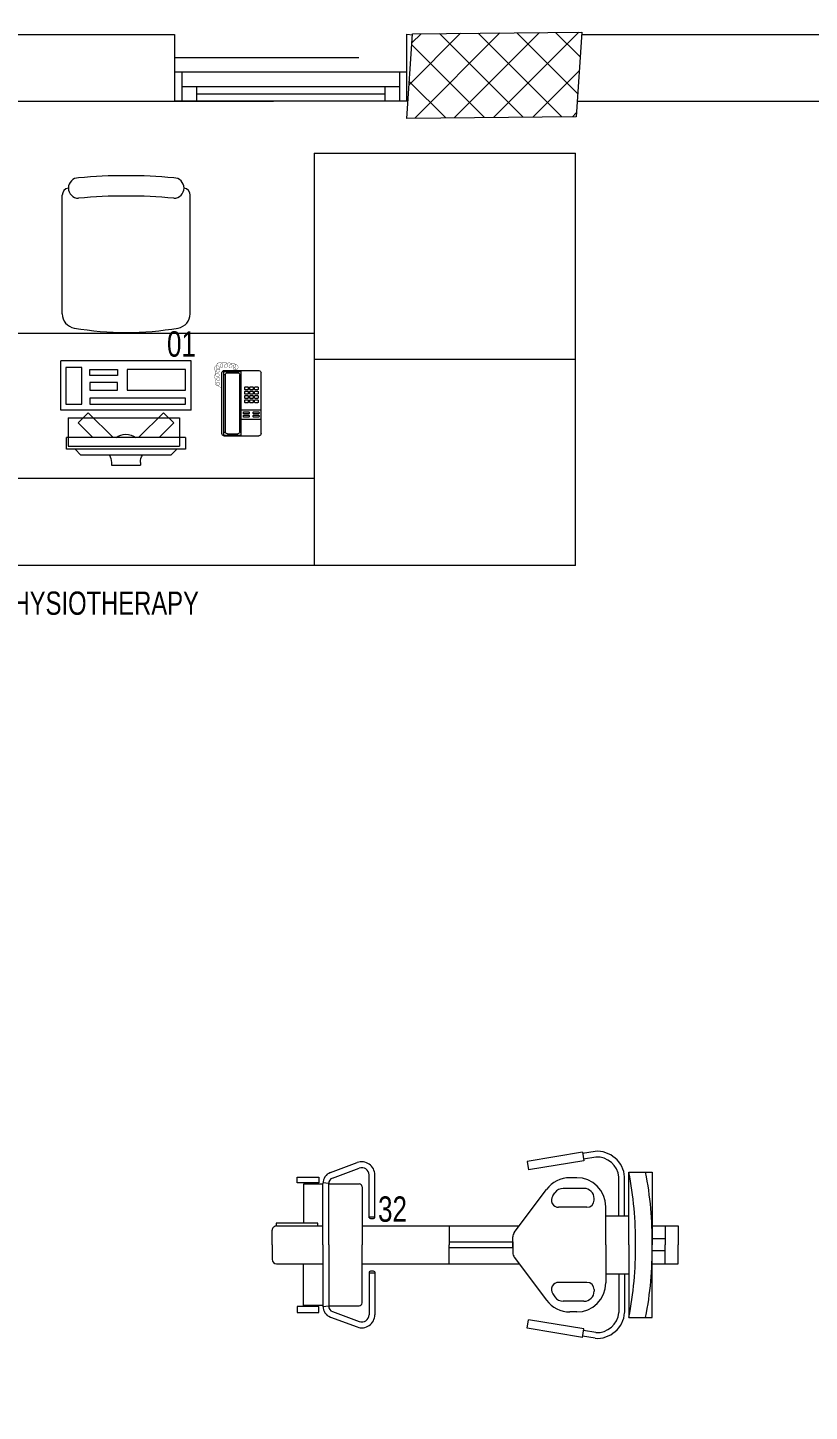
# Model space of a CAD drawing. Extents: x -234346 to 58427, y -132654 to -82394.
# Drawn here: x -106457 to -103762, y -98936 to -94169 of the extents above; entities that cross this region are included whole.
import ezdxf

# ---------------------------------------------------------------- set-up
doc = ezdxf.new("R2010")
doc.units = 0
doc.header["$LTSCALE"] = 8
doc.linetypes.add('HIDDEN2', pattern=[4.7625, 3.175, -1.5875])
doc.layers.get('0').update_dxf_attribs({"color": 9, "lineweight": 5})
for name, color, linetype, lineweight in [('72_EGR_BASE_TEXT', 9, 'Continuous', 5), ('72_EGR_EQP_TAG', 9, 'Continuous', 5), ('Aluminum', 9, 'Continuous', 5), ('C-HYDR-CTCH', 9, 'Continuous', 5), ('Hatch', 9, 'Continuous', 5), ('LOADING', 9, 'Continuous', 5), ('Proj', 9, 'Continuous', 5), ('Structure', 9, 'Continuous', 5), ('Walls', 9, 'Continuous', 5)]:
    doc.layers.add(name, color=color, linetype=linetype, lineweight=lineweight)
doc.styles.add('X3G_ENTITY_257CFD', font='swisscl.ttf', dxfattribs={"height": 200})
doc.styles.add('X3G_ENTITY_258862', font='swisscl.ttf', dxfattribs={"height": 200})

# ---------------------------------------------------------------- blocks, each defined once
blk = doc.blocks.new('A$C47696aed')
at = {"layer": 'Hatch'}
h = blk.add_hatch(dxfattribs=at)
h.set_pattern_fill('ANSI37', color=256, scale=30)
h.paths.add_polyline_path([(50952.7, 21917.9), (50348.7, 21909.7), (50352.6, 21621.3), (50956.6, 21629.5)])
h.paths.add_polyline_path([(43791.9, 21910.1), (43208.4, 21904.7), (43188.5, 21613.3), (43772, 21618.7)])
h.paths.add_polyline_path([(29414.9, 21902.8), (28815.8, 21898.7), (28810.1, 21605.6), (29409.2, 21609.7)])
h.paths.add_polyline_path([(36600.2, 21904.9), (35999, 21897.4), (35990.7, 21611.8), (36591.9, 21619.3)])
h.paths.add_polyline_path([(22195.7, 21912), (21589.3, 21890.2), (21603.8, 21597.6), (22210.2, 21619.5)])
h.paths.add_polyline_path([(15459.1, 21901.7), (14237.2, 21925.6), (14230.7, 21629.5), (15452.7, 21605.5)])
h.paths.add_polyline_path([(15473.2, 14701.6), (14258.2, 14685.8), (14244.7, 14393.4), (15459.7, 14409.1)])
h.paths.add_polyline_path([(15447.1, 7508.4), (14244, 7492.4), (14238.3, 7199.4), (15441.4, 7215.3)])
h.paths.add_polyline_path([(15465.6, 309.7), (14269, 298.3), (14271.8, 3.8), (15468.5, 15.2)])
h.paths.add_polyline_path([(7830.6, 311.8), (7227.1, 308.1), (7237.7, 22.6), (7841.3, 26.3)])
h.paths.add_polyline_path([(7815.2, 7509.8), (7218.4, 7511.4), (7218.2, 7210.2), (7815.1, 7208.6)])
h.paths.add_polyline_path([(7825.1, 14699.4), (7205.8, 14700.6), (7195.2, 14397.6), (7814.5, 14396.4)])
h.paths.add_polyline_path([(7801.7, 21878.7), (7201.1, 21893.2), (7197.5, 21603.6), (7798.1, 21589.1)])
h.paths.add_polyline_path([(602.6, 21876.9), (0, 21899.6), (1.9, 21611.2), (604.5, 21588.5)])
h.paths.add_polyline_path([(610.4, 7498.6), (8.3, 7491.6), (11.7, 7200), (613.7, 7206.9)])
h.paths.add_polyline_path([(627.9, 303.9), (29.5, 302.9), (34.3, 2.3), (632.7, 3.3)])
h.paths.add_polyline_path([(22214.6, 317.2), (21608.9, 304.3), (21614.6, 3.1), (22220.3, 16)])
h.paths.add_polyline_path([(22208.1, 7509.7), (21613.7, 7492.1), (21615.8, 7195.5), (22210.2, 7213.1)])
h.paths.add_polyline_path([(22199.3, 14717.7), (21600.4, 14710), (21604.4, 14409.9), (22203.4, 14417.6)])
h.paths.add_polyline_path([(29399.7, 14702.4), (28797.7, 14707.1), (28802, 14415), (29403.9, 14410.3)])
h.paths.add_polyline_path([(29403.4, 7519.8), (28799.6, 7502.2), (28813, 7202.1), (29413.1, 7223.2)])
h.paths.add_polyline_path([(29419.5, 303.8), (28815.7, 310.4), (28813.3, 24.7), (29417.2, 18.1)])
h.paths.add_polyline_path([(36618, 314.2), (36020.7, 299.7), (36029.7, 0), (36627, 14.6)])
h.paths.add_polyline_path([(36610.7, 7502.6), (36009.5, 7504.5), (36010.6, 7207.3), (36611.9, 7205.4)])
h.paths.add_polyline_path([(36574.3, 14706.4), (35993.4, 14711.1), (36013.1, 14421.3), (36594, 14416.6)])
h.paths.add_polyline_path([(43777.6, 14705.7), (43180, 14719.4), (43182, 14427.5), (43779.6, 14413.8)])
h.paths.add_polyline_path([(43778.6, 7507.1), (43210.2, 7499.5), (43212, 7205.4), (43780.5, 7213)])
h.paths.add_polyline_path([(43815.7, 310), (43210.4, 307.3), (43211.8, 2.8), (43817, 5.4)])
h.paths.add_polyline_path([(50989.9, 309.5), (50401.9, 325.5), (50388.7, 18.3), (50976.7, 2.3)])
h.paths.add_polyline_path([(50974.1, 7508.9), (50370.9, 7510), (50368.9, 7213.4), (50972.2, 7212.3)])
at = {"layer": 'C-HYDR-CTCH', "color": 4, "flags": 128}
blk.add_lwpolyline([(43772, 21618.7), (43188.5, 21613.3), (43208.4, 21904.7), (43791.9, 21910.1), (43772, 21618.7)], dxfattribs=at)
blk = doc.blocks.new('exercicebike')
at = {"linetype": 'Continuous', "lineweight": 5}
for p, q in [((-13.7, 1399.9), (51.3, 1399.9)), ((-13.7, 1309.2), (-13.7, 1399.9)), ((116.3, 1399.9), (51.3, 1399.9)), ((116.3, 1309.2), (116.3, 1399.9)), ((-13.7, 1354.9), (51.3, 1354.9)), ((31, 1354.9), (31, 1309.9)), ((116.3, 1354.9), (51.3, 1354.9)), ((71.7, 1354.9), (71.7, 1309.9)), ((-198.7, 1229.9), (-198.7, 1309.9)), ((-198.7, 1309.9), (51.3, 1309.9)), ((301.3, 1309.9), (51.3, 1309.9)), ((301.3, 1229.9), (301.3, 1309.9)), ((51.3, 1229.9), (-198.7, 1229.9)), ((-48.7, 1214.9), (-182.3, 1214.9)), ((-48.7, 1194.9), (-181.6, 1194.9)), ((-48.7, 1149.9), (-48.7, 1229.9)), ((51.3, 1229.9), (301.3, 1229.9)), ((151.3, 1149.9), (151.3, 1229.9)), ((151.3, 1214.9), (285, 1214.9)), ((151.3, 1194.9), (284.3, 1194.9)), ((-48.7, 1149.9), (-80, 1149.9)), ((51.3, 1149.9), (-48.7, 1149.9)), ((51.3, 1149.9), (151.3, 1149.9)), ((151.3, 1149.9), (182.6, 1149.9)), ((-270.5, 1113), (-263.4, 1070.3)), ((-250.6, 1115.3), (-243.7, 1073.6)), ((-103, 1110), (-108.1, 1110)), ((205.7, 1110), (210.8, 1110)), ((353.3, 1115.3), (346.3, 1073.6)), ((373.2, 1113), (366.1, 1070.3)), ((-267.7, 1069.6), (-238.1, 1074.5)), ((-267.7, 1069.6), (-236.1, 878.7)), ((-238.1, 1074.5), (-206.5, 883.6)), ((-180, 1049.9), (-180, 1026.2)), ((-143.1, 1075), (-143.1, 1003.3)), ((-78, 1085), (-78, 987.7)), ((180.7, 1085), (180.7, 987.7)), ((245.8, 1075), (245.8, 1003.3)), ((282.6, 1049.9), (282.6, 1026.2)), ((340.8, 1074.5), (309.2, 883.6)), ((370.4, 1069.6), (338.8, 878.7)), ((370.4, 1069.6), (340.8, 1074.5)), ((-117.2, 967.1), (-127.9, 974.4)), ((219.8, 967.1), (230.5, 974.4)), ((9.1, 834.9), (-139.8, 946)), ((93.6, 834.9), (242.5, 946)), ((-236.1, 878.7), (-206.5, 883.6)), ((338.8, 878.7), (309.2, 883.6)), ((-13.7, 309.9), (-13.7, 851.9)), ((51.3, 829.9), (24.1, 829.9)), ((41.6, 829.9), (51.3, 829.9)), ((41.6, 609.9), (41.6, 829.9)), ((51.3, 829.9), (78.6, 829.9)), ((61, 829.9), (51.3, 829.9)), ((61, 609.9), (61, 829.9)), ((116.3, 309.9), (116.3, 851.9)), ((-13.7, 609.9), (51.3, 609.9)), ((116.3, 609.9), (51.3, 609.9)), ((-42.1, 354), (-189.6, 354)), ((-42.1, 334), (-189.6, 334)), ((-45.1, 334), (-45.1, 354)), ((144.8, 354), (292.2, 354)), ((144.8, 334), (292.2, 334)), ((147.8, 334), (147.8, 354)), ((-197.5, 201), (-231.8, 293.4)), ((-178.7, 208), (-213, 300.3)), ((-158.7, 194.9), (-158.7, 299.9)), ((-148.7, 309.9), (51.3, 309.9)), ((251.3, 309.9), (51.3, 309.9)), ((261.3, 194.9), (261.3, 299.9)), ((281.4, 208), (315.7, 300.3)), ((300.2, 201), (334.4, 293.4)), ((-159.6, 194.9), (-162.3, 175)), ((51.3, 194.9), (-160, 194.9)), ((51.3, 194.9), (262.7, 194.9)), ((262.3, 194.9), (264.9, 175)), ((-182, 86.8), (-182, 160.9)), ((-182, 160.9), (-161.7, 160.9)), ((-161.7, 160.9), (-161.7, 86.8)), ((51.3, 174.9), (-160, 174.9)), ((-158.1, 174.9), (-158.1, 108.3)), ((-13.7, 157.1), (-23.4, 157.1)), ((-23.4, 157.1), (-23.4, 13.5)), ((-13.7, 14.9), (-13.7, 174.9)), ((51.3, 174.9), (262.7, 174.9)), ((116.3, 14.9), (116.3, 174.9)), ((260.8, 174.9), (260.8, 108.3)), ((264.3, 160.9), (264.3, 86.8)), ((284.7, 160.9), (264.3, 160.9)), ((284.7, 86.8), (284.7, 160.9)), ((-158.1, 108.3), (-23, 108.3)), ((260.8, 108.3), (116.3, 108.3)), ((-161.7, 86.8), (-182, 86.8)), ((264.3, 86.8), (284.7, 86.8)), ((-23.4, 13.5), (-13.6, 13.5)), ((51.3, -0.1), (1.3, -0.1)), ((51.3, -0.1), (101.3, -0.1))]:
    blk.add_line(p, q, dxfattribs=at)
for centre, radius, start, end in [((31.9, 120), 1190.1, 89.0629, 101.1691), ((70.8, 120), 1190.1, 78.8309, 90.9371), ((31.9, 62.3), 1190.1, 89.0629, 101.1691), ((70.8, 62.3), 1190.1, 78.8309, 90.9371), ((-175.8, 1120.2), 95, 93.959, 184.3363), ((-175.8, 1120.2), 75, 94.456, 183.6917), ((278.5, 1120.2), 75, 356.3083, 85.544), ((278.5, 1120.2), 95, 355.6637, 86.041), ((-80, 1049.9), 100, 90, 180), ((182.6, 1049.9), 100, 0, 90), ((-108.1, 1075), 35, 90, 180), ((-103, 1085), 25, 0, 90), ((205.7, 1085), 25, 90, 180), ((210.8, 1075), 35, 0, 90), ((-80, 1026.2), 100, 180, 233.2655), ((-108.1, 1003.3), 35, 180, 235.6012), ((210.8, 1003.3), 35, 304.4002, 0), ((182.6, 1026.2), 100, 306.7345, 0), ((-103, 987.7), 25, 235.6005, 0), ((205.7, 987.7), 25, 180, 304.3995), ((24.1, 854.9), 25, 233.2644, 270), ((78.6, 854.9), 25, 270, 306.7356), ((-189.6, 309), 45, 90, 200.3571), ((-189.6, 309), 25, 90, 200.3581), ((-56.2, 344), 17.3, 324.6031, 35.3969), ((158.9, 344), 17.3, 144.6031, 215.3969), ((292.2, 309), 45, 339.6417, 90), ((292.2, 309), 25, 339.6419, 90), ((-148.7, 299.9), 10, 90, 180), ((251.3, 299.9), 10, 0, 90), ((-160, 214.9), 40, 200.3572, 270), ((-160, 214.9), 20, 200.3559, 270), ((262.7, 214.9), 20, 270, 339.6441), ((262.7, 214.9), 40, 270, 339.6428), ((1.3, 14.9), 15, 180, 270), ((101.3, 14.9), 15, 270, 0)]:
    blk.add_arc(centre, radius, start, end, dxfattribs=at)
blk = doc.blocks.new('DM20079-P')
for p, q in [((-0.0686, 0.217), (-0.0686, 0.008)), ((-0.0616, 0.225), (0.0594, 0.225)), ((-0.0616, 0.225), (-0.0616, 0)), ((-0.0616, 0.222), (-0.0016, 0.222)), ((-0.0616, 0.212), (-0.0565, 0.212)), ((-0.0566, 0.2105), (-0.0566, 0.0145)), ((-0.0496, 0.2175), (-0.0136, 0.2175)), ((-0.0068, 0.212), (-0.0016, 0.212)), ((-0.0066, 0.2105), (-0.0066, 0.0145)), ((-0.0016, 0.225), (-0.0016, 0)), ((0.0664, 0.217), (0.0664, 0.008)), ((-0.0016, 0.1675), (0.0664, 0.1675)), ((-0.0016, 0.135), (0.0664, 0.135)), ((-0.0616, 0.013), (-0.0565, 0.013)), ((-0.0616, 0.003), (-0.0016, 0.003)), ((-0.0594, 0), (0.0594, 0)), ((-0.0496, 0.0075), (-0.0136, 0.0075)), ((-0.0068, 0.013), (-0.0016, 0.013))]:
    blk.add_line(p, q)
for points in [[(0.0074, 0.1605, 0.414214), (0.0054, 0.1585), (0.0054, 0.1555, 0.414214), (0.0074, 0.1535), (0.0234, 0.1535, 0.414214), (0.0254, 0.1555), (0.0254, 0.1585, 0.414214), (0.0234, 0.1605)], [(0.0234, 0.142, 0.414214), (0.0254, 0.144), (0.0254, 0.147, 0.414214), (0.0234, 0.149), (0.0074, 0.149, 0.414214), (0.0054, 0.147), (0.0054, 0.144, 0.414214), (0.0074, 0.142)], [(0.0574, 0.1535, 0.414214), (0.0594, 0.1555), (0.0594, 0.1585, 0.414214), (0.0574, 0.1605), (0.0414, 0.1605, 0.414214), (0.0394, 0.1585), (0.0394, 0.1555, 0.414214), (0.0414, 0.1535)], [(0.0574, 0.142, 0.414214), (0.0594, 0.144), (0.0594, 0.147, 0.414214), (0.0574, 0.149), (0.0414, 0.149, 0.414214), (0.0394, 0.147), (0.0394, 0.144, 0.414214), (0.0414, 0.142)], [(0.0104, 0.103, 0.414214), (0.0124, 0.101), (0.0204, 0.101, 0.414214), (0.0224, 0.103), (0.0224, 0.109, 0.414214), (0.0204, 0.111), (0.0124, 0.111, 0.414214), (0.0104, 0.109)], [(0.0104, 0.088, 0.414214), (0.0124, 0.086), (0.0204, 0.086, 0.414214), (0.0224, 0.088), (0.0224, 0.094, 0.414214), (0.0204, 0.096), (0.0124, 0.096, 0.414214), (0.0104, 0.094)], [(0.0274, 0.103, 0.414214), (0.0294, 0.101), (0.0374, 0.101, 0.414214), (0.0394, 0.103), (0.0394, 0.109, 0.414214), (0.0374, 0.111), (0.0294, 0.111, 0.414214), (0.0274, 0.109)], [(0.0274, 0.088, 0.414214), (0.0294, 0.086), (0.0374, 0.086, 0.414214), (0.0394, 0.088), (0.0394, 0.094, 0.414214), (0.0374, 0.096), (0.0294, 0.096, 0.414214), (0.0274, 0.094)], [(0.0444, 0.103, 0.414214), (0.0464, 0.101), (0.0544, 0.101, 0.414214), (0.0564, 0.103), (0.0564, 0.109, 0.414214), (0.0544, 0.111), (0.0464, 0.111, 0.414214), (0.0444, 0.109)], [(0.0444, 0.088, 0.414214), (0.0464, 0.086), (0.0544, 0.086, 0.414214), (0.0564, 0.088), (0.0564, 0.094, 0.414214), (0.0544, 0.096), (0.0464, 0.096, 0.414214), (0.0444, 0.094)], [(0.0104, 0.073, 0.414214), (0.0124, 0.071), (0.0204, 0.071, 0.414214), (0.0224, 0.073), (0.0224, 0.079, 0.414214), (0.0204, 0.081), (0.0124, 0.081, 0.414214), (0.0104, 0.079)], [(0.0104, 0.058, 0.414214), (0.0124, 0.056), (0.0204, 0.056, 0.414214), (0.0224, 0.058), (0.0224, 0.064, 0.414214), (0.0204, 0.066), (0.0124, 0.066, 0.414214), (0.0104, 0.064)], [(0.0274, 0.073, 0.414214), (0.0294, 0.071), (0.0374, 0.071, 0.414214), (0.0394, 0.073), (0.0394, 0.079, 0.414214), (0.0374, 0.081), (0.0294, 0.081, 0.414214), (0.0274, 0.079)], [(0.0274, 0.058, 0.414214), (0.0294, 0.056), (0.0374, 0.056, 0.414214), (0.0394, 0.058), (0.0394, 0.064, 0.414214), (0.0374, 0.066), (0.0294, 0.066, 0.414214), (0.0274, 0.064)], [(0.0444, 0.073, 0.414214), (0.0464, 0.071), (0.0544, 0.071, 0.414214), (0.0564, 0.073), (0.0564, 0.079, 0.414214), (0.0544, 0.081), (0.0464, 0.081, 0.414214), (0.0444, 0.079)], [(0.0444, 0.058, 0.414214), (0.0464, 0.056), (0.0544, 0.056, 0.414214), (0.0564, 0.058), (0.0564, 0.064, 0.414214), (0.0544, 0.066), (0.0464, 0.066, 0.414214), (0.0444, 0.064)]]:
    blk.add_lwpolyline(points, format="xyb", close=True)
at = {"const_width": 0.001}
blk.add_lwpolyline([(-0.0686, 0.059, 0.184574), (-0.0861, 0.0478, 1.44364), (-0.0769, 0.0452, 0.837915), (-0.0907, 0.0465, 0.30536), (-0.0835, 0.0248, 1.584726), (-0.0815, 0.034, 0.253153), (-0.094, 0.0228, 0.874198), (-0.0776, 0.0142, 0.915253), (-0.0897, 0.0168, 0.223821), (-0.0874, -0.0011, 1.703343), (-0.0796, 0.005, 0.588962), (-0.0934, -0.0114, 0.717795), (-0.0769, -0.0108, 0.983104), (-0.0875, -0.0075, 0.326362), (-0.0815, -0.0259, 0.758716), (-0.0657, -0.0134, 0.906186), (-0.0743, -0.016, 0.189488), (-0.067, -0.0272, 0.7948), (-0.0506, -0.0127, 1.223996), (-0.0585, -0.0193, 0.072149), (-0.0473, -0.0259, 0.645886), (-0.0341, -0.0134, 1.366917), (-0.042, -0.0193, 0.078415), (-0.0315, -0.0246, 0.723006), (-0.0229, -0.0127, 1.105484), (-0.0289, -0.018, 0.327892), (-0.017, -0.0193, 0.446638), (-0.0144, -0.0068, 0.327263), (-0.0269, -0.0029, 1.240441), (-0.0229, -0.0094, 0.611307), (-0.0278, 0.0075)], format="xyb", dxfattribs=at)
for centre, radius, start, end in [((-0.0605, 0.217), 0.00813, 97.9633, 179.6649), ((-0.0496, 0.2105), 0.007, 90, 180), ((-0.0136, 0.2105), 0.007, 0, 90), ((0.0582, 0.217), 0.00813, 0.3351, 82.0367), ((-0.0605, 0.008), 0.00813, 180.3351, 277.9633), ((-0.0496, 0.0145), 0.007, 180, 270), ((-0.0136, 0.0145), 0.007, 270, 0), ((0.0582, 0.008), 0.00813, 277.9633, 359.6649)]:
    blk.add_arc(centre, radius, start, end)
blk = doc.blocks.new('GF21021-P')
for p, q in [((-0.2207, 0.4756), (-0.2207, 0.0675)), ((0.2205, 0.4756), (0.2205, 0.0675))]:
    blk.add_line(p, q)
for centre, radius, start, end in [((-0.1707, 0.4756), 0.05, 99.6329, 180), ((-0.0001, -0.5295), 1.0695, 80.3671, 99.6329), ((0.1705, 0.4756), 0.05, 0, 80.3671), ((-0.1957, 0.0675), 0.025, 180, 261.4721), ((-0.1643, 0.0425), 0.0351, 90, 270), ((0, 1.8467), 1.7767, 264.6946, 275.3053), ((0.1641, 0.0425), 0.0351, 270, 90), ((0.1955, 0.0675), 0.025, 278.5279, 0), ((0, 1.8314), 1.8314, 264.8532, 275.147)]:
    blk.add_arc(centre, radius, start, end)
blk = doc.blocks.new('ITCWLS1-P')
at = {"layer": 'LOADING'}
for p, q in [((-0.2651, 0.43, 0), (-0.3051, 0.43, 0)), ((-0.3051, 0.43, 0), (-0.3051, 0.02, 0)), ((-0.2651, 0.43, 0), (-0.2651, 0.02, 0)), ((-0.17, 0.45), (-0.17, 0)), ((-0.17, 0.45), (0, 0.45)), ((-0.1496, 0.4305), (-0.1291, 0.4305)), ((-0.1291, 0.4305), (-0.1291, 0.4089)), ((0, 0.45), (0, 0)), ((-0.3251, 0.38, 0), (-0.3051, 0.4, 0)), ((-0.197, 0.4094), (-0.295, 0.4094)), ((-0.295, 0.0264), (-0.295, 0.4094)), ((-0.197, 0.0264), (-0.197, 0.4094)), ((-0.3251, 0.38, 0), (-0.3251, 0.07, 0)), ((-0.3503, 0.275), (-0.3596, 0.275)), ((-0.3596, 0.175), (-0.3596, 0.275)), ((-0.3503, 0.175), (-0.3596, 0.175)), ((-0.3251, 0.07, 0), (-0.3051, 0.05, 0)), ((-0.3051, 0.02, 0), (-0.2651, 0.02, 0)), ((-0.197, 0.0264), (-0.295, 0.0264)), ((-0.17, 0), (0, 0))]:
    blk.add_line(p, q, dxfattribs=at)
at = {"layer": 'LOADING', "extrusion": (2.48281e-10, 3.18408e-10, -1)}
for p, q in [((-0.2651, 0.3395), (-0.2144, 0.3902)), ((-0.1791, 0.3548), (-0.2144, 0.3902)), ((-0.2651, 0.2688), (-0.1791, 0.3548))]:
    blk.add_line(p, q, dxfattribs=at)
at = {"layer": 'LOADING', "extrusion": (2.48281e-10, -3.18408e-10, -1)}
for p, q in [((-0.2651, 0.1812), (-0.1791, 0.0952)), ((-0.2651, 0.1105), (-0.2144, 0.0598)), ((-0.1791, 0.0952), (-0.2144, 0.0598))]:
    blk.add_line(p, q, dxfattribs=at)
at = {"layer": 'LOADING'}
for points in [[(-0.1291, 0.4089), (-0.1291, 0.1), (-0.1496, 0.1), (-0.1496, 0.4305)], [(-0.1496, 0.1), (-0.1496, 0.1), (-0.1496, 0.1), (-0.1496, 0.1), (-0.1496, 0.1), (-0.1496, 0.1), (-0.1496, 0.1), (-0.1496, 0.1), (-0.1496, 0.1)], [(-0.1496, 0.1), (-0.1496, 0.1), (-0.1496, 0.1), (-0.1496, 0.1), (-0.1496, 0.1), (-0.1496, 0.1), (-0.1496, 0.1), (-0.1496, 0.1), (-0.1496, 0.1), (-0.1496, 0.1), (-0.1496, 0.1), (-0.1496, 0.1), (-0.1496, 0.1), (-0.1496, 0.1), (-0.1496, 0.1), (-0.1496, 0.1), (-0.1496, 0.1), (-0.1496, 0.1)], [(-0.1496, 0.1), (-0.1496, 0.1), (-0.1496, 0.1), (-0.1496, 0.1), (-0.1496, 0.1), (-0.1496, 0.1), (-0.1496, 0.1), (-0.1496, 0.1), (-0.1496, 0.1), (-0.1496, 0.1)], [(-0.1496, 0.1), (-0.1496, 0.1), (-0.1496, 0.1), (-0.1496, 0.1), (-0.1496, 0.1), (-0.1496, 0.1), (-0.1496, 0.1)], [(-0.1496, 0.1), (-0.1496, 0.1), (-0.1496, 0.1), (-0.1496, 0.1), (-0.1496, 0.1), (-0.1496, 0.1), (-0.1496, 0.1), (-0.1496, 0.1), (-0.1496, 0.1), (-0.1496, 0.1)], [(-0.1496, 0.1), (-0.1496, 0.1), (-0.1496, 0.1), (-0.1496, 0.1), (-0.1496, 0.1), (-0.1496, 0.1), (-0.1496, 0.1), (-0.1496, 0.1), (-0.1496, 0.1), (-0.1496, 0.1), (-0.1496, 0.1), (-0.1496, 0.1), (-0.1496, 0.1), (-0.1496, 0.1), (-0.1496, 0.1)], [(-0.1496, 0.1), (-0.1496, 0.1), (-0.1496, 0.1), (-0.1496, 0.1), (-0.1496, 0.1), (-0.1496, 0.1), (-0.1496, 0.1), (-0.1496, 0.1), (-0.1496, 0.1), (-0.1496, 0.1)], [(-0.1496, 0.1), (-0.1496, 0.1), (-0.1496, 0.1), (-0.1496, 0.1), (-0.1496, 0.1), (-0.1496, 0.1), (-0.1496, 0.1), (-0.1496, 0.1), (-0.1496, 0.1), (-0.1496, 0.1)], [(-0.1496, 0.1), (-0.1496, 0.1), (-0.1496, 0.1), (-0.1496, 0.1), (-0.1496, 0.1), (-0.1496, 0.1), (-0.1496, 0.1), (-0.1496, 0.1), (-0.1496, 0.1), (-0.1496, 0.1), (-0.1496, 0.1), (-0.1496, 0.1), (-0.1496, 0.1), (-0.1496, 0.1), (-0.1496, 0.1), (-0.1496, 0.1), (-0.1496, 0.1), (-0.1496, 0.1), (-0.1496, 0.1), (-0.1496, 0.1), (-0.1496, 0.1), (-0.1496, 0.1), (-0.1496, 0.1), (-0.1496, 0.1), (-0.1496, 0.1), (-0.1496, 0.1), (-0.1496, 0.1), (-0.1496, 0.1), (-0.1496, 0.1), (-0.1496, 0.1), (-0.1496, 0.1), (-0.1496, 0.1), (-0.1496, 0.1), (-0.1496, 0.1), (-0.1496, 0.1), (-0.1496, 0.1), (-0.1496, 0.1), (-0.1496, 0.1), (-0.1496, 0.1), (-0.1496, 0.1), (-0.1496, 0.1), (-0.1496, 0.1), (-0.1496, 0.1), (-0.1496, 0.1), (-0.1496, 0.1), (-0.1496, 0.1), (-0.1496, 0.1), (-0.1496, 0.1), (-0.1496, 0.1), (-0.1496, 0.1), (-0.1496, 0.1), (-0.1496, 0.1), (-0.1496, 0.1), (-0.1496, 0.1)], [(-0.1496, 0.1), (-0.1496, 0.1), (-0.1496, 0.1), (-0.1496, 0.1), (-0.1496, 0.1), (-0.1496, 0.1), (-0.1496, 0.1), (-0.1496, 0.1), (-0.1496, 0.1), (-0.1496, 0.1), (-0.1496, 0.1), (-0.1496, 0.1), (-0.1496, 0.1), (-0.1496, 0.1), (-0.1496, 0.1), (-0.1496, 0.1), (-0.1496, 0.1), (-0.1496, 0.1), (-0.1496, 0.1), (-0.1496, 0.1), (-0.1496, 0.1), (-0.1496, 0.1), (-0.1496, 0.1), (-0.1496, 0.1), (-0.1496, 0.1), (-0.1496, 0.1), (-0.1496, 0.1), (-0.1496, 0.1), (-0.1496, 0.1), (-0.1496, 0.1), (-0.1496, 0.1), (-0.1496, 0.1), (-0.1496, 0.1), (-0.1496, 0.1), (-0.1496, 0.1), (-0.1496, 0.1), (-0.1496, 0.1), (-0.1496, 0.1), (-0.1496, 0.1), (-0.1496, 0.1), (-0.1496, 0.1), (-0.1496, 0.1), (-0.1496, 0.1), (-0.1496, 0.1), (-0.1496, 0.1), (-0.1496, 0.1), (-0.1496, 0.1), (-0.1496, 0.1), (-0.1496, 0.1), (-0.1496, 0.1), (-0.1496, 0.1), (-0.1496, 0.1), (-0.1496, 0.1), (-0.1496, 0.1), (-0.1496, 0.1), (-0.1496, 0.1), (-0.1496, 0.1), (-0.1496, 0.1), (-0.1496, 0.1), (-0.1496, 0.1), (-0.1496, 0.1), (-0.1496, 0.1), (-0.1496, 0.1), (-0.1496, 0.1), (-0.1496, 0.1), (-0.1496, 0.1), (-0.1496, 0.1), (-0.1496, 0.1), (-0.1496, 0.1), (-0.1496, 0.1), (-0.1496, 0.1), (-0.1496, 0.1), (-0.1496, 0.1), (-0.1496, 0.1), (-0.1496, 0.1), (-0.1496, 0.1), (-0.1496, 0.1), (-0.1496, 0.1), (-0.1496, 0.1), (-0.1496, 0.1), (-0.1496, 0.1), (-0.1496, 0.1), (-0.1496, 0.1), (-0.1496, 0.1), (-0.1496, 0.1), (-0.1496, 0.1), (-0.1496, 0.1), (-0.1496, 0.1), (-0.1496, 0.1)], [(-0.1496, 0.1), (-0.1496, 0.1), (-0.1496, 0.1), (-0.1496, 0.1), (-0.1496, 0.1), (-0.1496, 0.1), (-0.1496, 0.1), (-0.1496, 0.1), (-0.1496, 0.1), (-0.1496, 0.1), (-0.1496, 0.1), (-0.1496, 0.1)], [(-0.1496, 0.1), (-0.1496, 0.1), (-0.1496, 0.1), (-0.1496, 0.1), (-0.1496, 0.1), (-0.1496, 0.1), (-0.1496, 0.1)], [(-0.1496, 0.1), (-0.1496, 0.1), (-0.1496, 0.1), (-0.1496, 0.1), (-0.1496, 0.1), (-0.1496, 0.1), (-0.1496, 0.1), (-0.1496, 0.1), (-0.1496, 0.1), (-0.1496, 0.1), (-0.1496, 0.1), (-0.1496, 0.1), (-0.1496, 0.1), (-0.1496, 0.1), (-0.1496, 0.1), (-0.1496, 0.1), (-0.1496, 0.1)], [(-0.1496, 0.1), (-0.1496, 0.1), (-0.1496, 0.1), (-0.1496, 0.1), (-0.1496, 0.1), (-0.1496, 0.1), (-0.1496, 0.1), (-0.1496, 0.1), (-0.1496, 0.1), (-0.1496, 0.1), (-0.1496, 0.1), (-0.1496, 0.1), (-0.1496, 0.1), (-0.1496, 0.1), (-0.1496, 0.1), (-0.1496, 0.1), (-0.1496, 0.1), (-0.1496, 0.1), (-0.1496, 0.1), (-0.1496, 0.1), (-0.1496, 0.1), (-0.1496, 0.1), (-0.1496, 0.1), (-0.1496, 0.1), (-0.1496, 0.1), (-0.1496, 0.1), (-0.1496, 0.1), (-0.1496, 0.1), (-0.1496, 0.1), (-0.1496, 0.1), (-0.1496, 0.1), (-0.1496, 0.1), (-0.1496, 0.1), (-0.1496, 0.1), (-0.1496, 0.1), (-0.1496, 0.1), (-0.1496, 0.1), (-0.1496, 0.1), (-0.1496, 0.1), (-0.1496, 0.1), (-0.1496, 0.1), (-0.1496, 0.1), (-0.1496, 0.1), (-0.1496, 0.1), (-0.1496, 0.1), (-0.1496, 0.1), (-0.1496, 0.1), (-0.1496, 0.1), (-0.1496, 0.1), (-0.1496, 0.1), (-0.1496, 0.1), (-0.1496, 0.1), (-0.1496, 0.1), (-0.1496, 0.1), (-0.1496, 0.1), (-0.1496, 0.1), (-0.1496, 0.1), (-0.1496, 0.1), (-0.1496, 0.1), (-0.1496, 0.1), (-0.1496, 0.1), (-0.1496, 0.1), (-0.1496, 0.1), (-0.1496, 0.1), (-0.1496, 0.1), (-0.1496, 0.1), (-0.1496, 0.1), (-0.1496, 0.1), (-0.1496, 0.1), (-0.1496, 0.1), (-0.1496, 0.1), (-0.1496, 0.1), (-0.1496, 0.1), (-0.1496, 0.1), (-0.1496, 0.1), (-0.1496, 0.1), (-0.1496, 0.1), (-0.1496, 0.1), (-0.1496, 0.1), (-0.1496, 0.1), (-0.1496, 0.1), (-0.1496, 0.1), (-0.1496, 0.1), (-0.1496, 0.1), (-0.1496, 0.1), (-0.1496, 0.1), (-0.1496, 0.1), (-0.1496, 0.1), (-0.1496, 0.1), (-0.1496, 0.1), (-0.1496, 0.1), (-0.1496, 0.1), (-0.1496, 0.1), (-0.1496, 0.1), (-0.1496, 0.1), (-0.1496, 0.1), (-0.1496, 0.1), (-0.1496, 0.1), (-0.1496, 0.1), (-0.1496, 0.1), (-0.1496, 0.1), (-0.1496, 0.1), (-0.1496, 0.1), (-0.1496, 0.1), (-0.1496, 0.1), (-0.1496, 0.1), (-0.1496, 0.1), (-0.1496, 0.1), (-0.1496, 0.1), (-0.1496, 0.1), (-0.1496, 0.1)], [(-0.1496, 0.1), (-0.1496, 0.1), (-0.1496, 0.1), (-0.1496, 0.1), (-0.1496, 0.1), (-0.1496, 0.1), (-0.1496, 0.1), (-0.1496, 0.1)]]:
    blk.add_lwpolyline(points, dxfattribs=at)
for points in [[(-0.1019, 0.4305), (-0.0304, 0.4305), (-0.0304, 0.2294), (-0.1019, 0.2294)], [(-0.1019, 0.1954), (-0.0747, 0.1954), (-0.0747, 0.1), (-0.1019, 0.1)], [(-0.0304, 0.1954), (-0.0508, 0.1954), (-0.0508, 0.1), (-0.0304, 0.1)], [(-0.1496, 0.1), (-0.1496, 0.1), (-0.1496, 0.1), (-0.1496, 0.1), (-0.1496, 0.1), (-0.1496, 0.1), (-0.1496, 0.1), (-0.1496, 0.1), (-0.1496, 0.1), (-0.1496, 0.1), (-0.1496, 0.1), (-0.1496, 0.1), (-0.1496, 0.1), (-0.1496, 0.1), (-0.1496, 0.1), (-0.1496, 0.1), (-0.1496, 0.1), (-0.1496, 0.1), (-0.1496, 0.1), (-0.1496, 0.1), (-0.1496, 0.1), (-0.1496, 0.1), (-0.1496, 0.1), (-0.1496, 0.1), (-0.1496, 0.1), (-0.1496, 0.1), (-0.1496, 0.1), (-0.1496, 0.1), (-0.1496, 0.1), (-0.1496, 0.1), (-0.1496, 0.1), (-0.1496, 0.1), (-0.1496, 0.1), (-0.1496, 0.1), (-0.1496, 0.1), (-0.1496, 0.1), (-0.1496, 0.1), (-0.1496, 0.1), (-0.1496, 0.1), (-0.1496, 0.1), (-0.1496, 0.1), (-0.1496, 0.1), (-0.1496, 0.1), (-0.1496, 0.1), (-0.1496, 0.1), (-0.1496, 0.1), (-0.1496, 0.1), (-0.1496, 0.1), (-0.1496, 0.1), (-0.1496, 0.1), (-0.1496, 0.1), (-0.1496, 0.1), (-0.1496, 0.1), (-0.1496, 0.1), (-0.1496, 0.1), (-0.1496, 0.1), (-0.1496, 0.1), (-0.1496, 0.1), (-0.1496, 0.1), (-0.1496, 0.1), (-0.1496, 0.1), (-0.1496, 0.1), (-0.1496, 0.1), (-0.1496, 0.1), (-0.1496, 0.1), (-0.1496, 0.1), (-0.1496, 0.1), (-0.1496, 0.1), (-0.1496, 0.1), (-0.1496, 0.1), (-0.1496, 0.1), (-0.1496, 0.1), (-0.1496, 0.1), (-0.1496, 0.1), (-0.1496, 0.1), (-0.1496, 0.1), (-0.1496, 0.1), (-0.1496, 0.1), (-0.1496, 0.1), (-0.1496, 0.1), (-0.1496, 0.1), (-0.1496, 0.1), (-0.1496, 0.1), (-0.1496, 0.1), (-0.1496, 0.1), (-0.1496, 0.1), (-0.1496, 0.1), (-0.1496, 0.1), (-0.1496, 0.1), (-0.1496, 0.1), (-0.1496, 0.1), (-0.1496, 0.1), (-0.1496, 0.1), (-0.1496, 0.1), (-0.1496, 0.1), (-0.1496, 0.1), (-0.1496, 0.1), (-0.1496, 0.1), (-0.1496, 0.1), (-0.1496, 0.1), (-0.1496, 0.1), (-0.1496, 0.1), (-0.1496, 0.1), (-0.1496, 0.1), (-0.1496, 0.1), (-0.1496, 0.1), (-0.1496, 0.1), (-0.1496, 0.1), (-0.1496, 0.1), (-0.1496, 0.1), (-0.1496, 0.1), (-0.1496, 0.1), (-0.1496, 0.1), (-0.1496, 0.1), (-0.1496, 0.1), (-0.1496, 0.1), (-0.1496, 0.1), (-0.1496, 0.1), (-0.1496, 0.1), (-0.1496, 0.1), (-0.1496, 0.1), (-0.1496, 0.1), (-0.1496, 0.1), (-0.1496, 0.1), (-0.1496, 0.1), (-0.1496, 0.1), (-0.1496, 0.1), (-0.1496, 0.1), (-0.1496, 0.1), (-0.1496, 0.1), (-0.1496, 0.1), (-0.1496, 0.1), (-0.1496, 0.1), (-0.1496, 0.1), (-0.1496, 0.1), (-0.1496, 0.1), (-0.1496, 0.1), (-0.1496, 0.1), (-0.1496, 0.1), (-0.1496, 0.1), (-0.1496, 0.1), (-0.1496, 0.1), (-0.1496, 0.1), (-0.1496, 0.1), (-0.1496, 0.1), (-0.1496, 0.1), (-0.1496, 0.1), (-0.1496, 0.1), (-0.1496, 0.1), (-0.1496, 0.1), (-0.1496, 0.1), (-0.1496, 0.1), (-0.1496, 0.1), (-0.1496, 0.1), (-0.1496, 0.1), (-0.1496, 0.1), (-0.1496, 0.1), (-0.1496, 0.1), (-0.1496, 0.1), (-0.1496, 0.1), (-0.1496, 0.1), (-0.1496, 0.1), (-0.1496, 0.1), (-0.1496, 0.1), (-0.1496, 0.1), (-0.1496, 0.1), (-0.1496, 0.1), (-0.1496, 0.1), (-0.1496, 0.1), (-0.1496, 0.1), (-0.1496, 0.1), (-0.1496, 0.1), (-0.1496, 0.1), (-0.1496, 0.1), (-0.1496, 0.1), (-0.1496, 0.1), (-0.1496, 0.1), (-0.1496, 0.1), (-0.1496, 0.1), (-0.1496, 0.1), (-0.1496, 0.1), (-0.1496, 0.1), (-0.1496, 0.1), (-0.1496, 0.1), (-0.1496, 0.1), (-0.1496, 0.1), (-0.1496, 0.1), (-0.1496, 0.1), (-0.1496, 0.1), (-0.1496, 0.1), (-0.1496, 0.1), (-0.1496, 0.1), (-0.1496, 0.1), (-0.1496, 0.1), (-0.1496, 0.1), (-0.1496, 0.1), (-0.1496, 0.1), (-0.1496, 0.1), (-0.1496, 0.1), (-0.1496, 0.1), (-0.1496, 0.1), (-0.1496, 0.1), (-0.1496, 0.1), (-0.1496, 0.1), (-0.1496, 0.1), (-0.1496, 0.1), (-0.1496, 0.1), (-0.1496, 0.1), (-0.1496, 0.1), (-0.1496, 0.1), (-0.1496, 0.1), (-0.1496, 0.1), (-0.1496, 0.1), (-0.1496, 0.1), (-0.1496, 0.1), (-0.1496, 0.1), (-0.1496, 0.1), (-0.1496, 0.1), (-0.1496, 0.1), (-0.1496, 0.1), (-0.1496, 0.1), (-0.1496, 0.1), (-0.1496, 0.1), (-0.1496, 0.1), (-0.1496, 0.1), (-0.1496, 0.1), (-0.1496, 0.1), (-0.1496, 0.1), (-0.1496, 0.1), (-0.1496, 0.1), (-0.1496, 0.1), (-0.1496, 0.1), (-0.1496, 0.1), (-0.1496, 0.1), (-0.1496, 0.1), (-0.1496, 0.1), (-0.1496, 0.1), (-0.1496, 0.1), (-0.1496, 0.1), (-0.1496, 0.1), (-0.1496, 0.1), (-0.1496, 0.1), (-0.1496, 0.1), (-0.1496, 0.1), (-0.1496, 0.1), (-0.1496, 0.1), (-0.1496, 0.1), (-0.1496, 0.1), (-0.1496, 0.1), (-0.1496, 0.1), (-0.1496, 0.1), (-0.1496, 0.1), (-0.1496, 0.1), (-0.1496, 0.1), (-0.1496, 0.1), (-0.1496, 0.1), (-0.1496, 0.1), (-0.1496, 0.1), (-0.1496, 0.1), (-0.1496, 0.1), (-0.1496, 0.1), (-0.1496, 0.1), (-0.1496, 0.1), (-0.1496, 0.1), (-0.1496, 0.1), (-0.1496, 0.1), (-0.1496, 0.1), (-0.1496, 0.1), (-0.1496, 0.1), (-0.1496, 0.1), (-0.1496, 0.1), (-0.1496, 0.1), (-0.1496, 0.1), (-0.1496, 0.1), (-0.1496, 0.1), (-0.1496, 0.1), (-0.1496, 0.1)], [(-0.1496, 0.1), (-0.1496, 0.1), (-0.1496, 0.1), (-0.1496, 0.1), (-0.1496, 0.1), (-0.1496, 0.1), (-0.1496, 0.1), (-0.1496, 0.1), (-0.1496, 0.1), (-0.1496, 0.1), (-0.1496, 0.1), (-0.1496, 0.1), (-0.1496, 0.1), (-0.1496, 0.1), (-0.1496, 0.1), (-0.1496, 0.1), (-0.1496, 0.1), (-0.1496, 0.1), (-0.1496, 0.1), (-0.1496, 0.1), (-0.1496, 0.1), (-0.1496, 0.1), (-0.1496, 0.1), (-0.1496, 0.1), (-0.1496, 0.1), (-0.1496, 0.1), (-0.1496, 0.1), (-0.1496, 0.1), (-0.1496, 0.1), (-0.1496, 0.1), (-0.1496, 0.1), (-0.1496, 0.1), (-0.1496, 0.1), (-0.1496, 0.1), (-0.1496, 0.1), (-0.1496, 0.1), (-0.1496, 0.1), (-0.1496, 0.1), (-0.1496, 0.1), (-0.1496, 0.1), (-0.1496, 0.1), (-0.1496, 0.1), (-0.1496, 0.1), (-0.1496, 0.1), (-0.1496, 0.1), (-0.1496, 0.1), (-0.1496, 0.1), (-0.1496, 0.1), (-0.1496, 0.1), (-0.1496, 0.1), (-0.1496, 0.1), (-0.1496, 0.1), (-0.1496, 0.1), (-0.1496, 0.1), (-0.1496, 0.1), (-0.1496, 0.1), (-0.1496, 0.1), (-0.1496, 0.1), (-0.1496, 0.1), (-0.1496, 0.1), (-0.1496, 0.1), (-0.1496, 0.1), (-0.1496, 0.1), (-0.1496, 0.1), (-0.1496, 0.1), (-0.1496, 0.1), (-0.1496, 0.1), (-0.1496, 0.1), (-0.1496, 0.1), (-0.1496, 0.1), (-0.1496, 0.1), (-0.1496, 0.1), (-0.1496, 0.1), (-0.1496, 0.1), (-0.1496, 0.1), (-0.1496, 0.1), (-0.1496, 0.1), (-0.1496, 0.1), (-0.1496, 0.1), (-0.1496, 0.1), (-0.1496, 0.1), (-0.1496, 0.1), (-0.1496, 0.1), (-0.1496, 0.1), (-0.1496, 0.1), (-0.1496, 0.1), (-0.1496, 0.1), (-0.1496, 0.1), (-0.1496, 0.1), (-0.1496, 0.1), (-0.1496, 0.1), (-0.1496, 0.1), (-0.1496, 0.1), (-0.1496, 0.1), (-0.1496, 0.1), (-0.1496, 0.1), (-0.1496, 0.1), (-0.1496, 0.1), (-0.1496, 0.1), (-0.1496, 0.1), (-0.1496, 0.1), (-0.1496, 0.1), (-0.1496, 0.1), (-0.1496, 0.1), (-0.1496, 0.1), (-0.1496, 0.1), (-0.1496, 0.1), (-0.1496, 0.1), (-0.1496, 0.1), (-0.1496, 0.1), (-0.1496, 0.1), (-0.1496, 0.1), (-0.1496, 0.1), (-0.1496, 0.1), (-0.1496, 0.1), (-0.1496, 0.1), (-0.1496, 0.1), (-0.1496, 0.1), (-0.1496, 0.1), (-0.1496, 0.1), (-0.1496, 0.1), (-0.1496, 0.1), (-0.1496, 0.1), (-0.1496, 0.1), (-0.1496, 0.1), (-0.1496, 0.1), (-0.1496, 0.1), (-0.1496, 0.1), (-0.1496, 0.1), (-0.1496, 0.1), (-0.1496, 0.1), (-0.1496, 0.1), (-0.1496, 0.1), (-0.1496, 0.1), (-0.1496, 0.1), (-0.1496, 0.1), (-0.1496, 0.1), (-0.1496, 0.1), (-0.1496, 0.1), (-0.1496, 0.1), (-0.1496, 0.1), (-0.1496, 0.1), (-0.1496, 0.1), (-0.1496, 0.1), (-0.1496, 0.1), (-0.1496, 0.1), (-0.1496, 0.1), (-0.1496, 0.1), (-0.1496, 0.1), (-0.1496, 0.1), (-0.1496, 0.1), (-0.1496, 0.1), (-0.1496, 0.1), (-0.1496, 0.1), (-0.1496, 0.1), (-0.1496, 0.1), (-0.1496, 0.1), (-0.1496, 0.1), (-0.1496, 0.1), (-0.1496, 0.1), (-0.1496, 0.1), (-0.1496, 0.1), (-0.1496, 0.1), (-0.1496, 0.1), (-0.1496, 0.1), (-0.1496, 0.1), (-0.1496, 0.1), (-0.1496, 0.1), (-0.1496, 0.1), (-0.1496, 0.1), (-0.1496, 0.1), (-0.1496, 0.1), (-0.1496, 0.1), (-0.1496, 0.1), (-0.1496, 0.1), (-0.1496, 0.1), (-0.1496, 0.1), (-0.1496, 0.1), (-0.1496, 0.1), (-0.1496, 0.1), (-0.1496, 0.1), (-0.1496, 0.1), (-0.1496, 0.1), (-0.1496, 0.1), (-0.1496, 0.1), (-0.1496, 0.1), (-0.1496, 0.1), (-0.1496, 0.1), (-0.1496, 0.1), (-0.1496, 0.1), (-0.1496, 0.1), (-0.1496, 0.1), (-0.1496, 0.1), (-0.1496, 0.1), (-0.1496, 0.1), (-0.1496, 0.1), (-0.1496, 0.1), (-0.1496, 0.1), (-0.1496, 0.1), (-0.1496, 0.1), (-0.1496, 0.1), (-0.1496, 0.1), (-0.1496, 0.1), (-0.1496, 0.1), (-0.1496, 0.1), (-0.1496, 0.1), (-0.1496, 0.1), (-0.1496, 0.1), (-0.1496, 0.1), (-0.1496, 0.1), (-0.1496, 0.1), (-0.1496, 0.1), (-0.1496, 0.1), (-0.1496, 0.1)], [(-0.1496, 0.1), (-0.1496, 0.1), (-0.1496, 0.1), (-0.1496, 0.1), (-0.1496, 0.1), (-0.1496, 0.1), (-0.1496, 0.1), (-0.1496, 0.1), (-0.1496, 0.1), (-0.1496, 0.1), (-0.1496, 0.1), (-0.1496, 0.1), (-0.1496, 0.1), (-0.1496, 0.1), (-0.1496, 0.1), (-0.1496, 0.1), (-0.1496, 0.1), (-0.1496, 0.1), (-0.1496, 0.1), (-0.1496, 0.1), (-0.1496, 0.1), (-0.1496, 0.1), (-0.1496, 0.1), (-0.1496, 0.1), (-0.1496, 0.1), (-0.1496, 0.1), (-0.1496, 0.1), (-0.1496, 0.1), (-0.1496, 0.1), (-0.1496, 0.1), (-0.1496, 0.1), (-0.1496, 0.1), (-0.1496, 0.1), (-0.1496, 0.1), (-0.1496, 0.1), (-0.1496, 0.1), (-0.1496, 0.1), (-0.1496, 0.1), (-0.1496, 0.1), (-0.1496, 0.1), (-0.1496, 0.1), (-0.1496, 0.1), (-0.1496, 0.1), (-0.1496, 0.1), (-0.1496, 0.1), (-0.1496, 0.1), (-0.1496, 0.1), (-0.1496, 0.1), (-0.1496, 0.1), (-0.1496, 0.1), (-0.1496, 0.1), (-0.1496, 0.1), (-0.1496, 0.1), (-0.1496, 0.1), (-0.1496, 0.1), (-0.1496, 0.1), (-0.1496, 0.1), (-0.1496, 0.1), (-0.1496, 0.1), (-0.1496, 0.1), (-0.1496, 0.1), (-0.1496, 0.1), (-0.1496, 0.1), (-0.1496, 0.1), (-0.1496, 0.1), (-0.1496, 0.1), (-0.1496, 0.1), (-0.1496, 0.1), (-0.1496, 0.1), (-0.1496, 0.1), (-0.1496, 0.1), (-0.1496, 0.1), (-0.1496, 0.1), (-0.1496, 0.1), (-0.1496, 0.1), (-0.1496, 0.1), (-0.1496, 0.1), (-0.1496, 0.1), (-0.1496, 0.1), (-0.1496, 0.1), (-0.1496, 0.1), (-0.1496, 0.1), (-0.1496, 0.1), (-0.1496, 0.1), (-0.1496, 0.1), (-0.1496, 0.1), (-0.1496, 0.1), (-0.1496, 0.1), (-0.1496, 0.1), (-0.1496, 0.1), (-0.1496, 0.1), (-0.1496, 0.1), (-0.1496, 0.1), (-0.1496, 0.1), (-0.1496, 0.1), (-0.1496, 0.1), (-0.1496, 0.1), (-0.1496, 0.1), (-0.1496, 0.1), (-0.1496, 0.1), (-0.1496, 0.1), (-0.1496, 0.1), (-0.1496, 0.1), (-0.1496, 0.1), (-0.1496, 0.1), (-0.1496, 0.1), (-0.1496, 0.1), (-0.1496, 0.1), (-0.1496, 0.1), (-0.1496, 0.1), (-0.1496, 0.1), (-0.1496, 0.1), (-0.1496, 0.1), (-0.1496, 0.1), (-0.1496, 0.1), (-0.1496, 0.1), (-0.1496, 0.1), (-0.1496, 0.1), (-0.1496, 0.1), (-0.1496, 0.1), (-0.1496, 0.1), (-0.1496, 0.1), (-0.1496, 0.1), (-0.1496, 0.1), (-0.1496, 0.1), (-0.1496, 0.1), (-0.1496, 0.1), (-0.1496, 0.1), (-0.1496, 0.1), (-0.1496, 0.1), (-0.1496, 0.1), (-0.1496, 0.1), (-0.1496, 0.1), (-0.1496, 0.1), (-0.1496, 0.1), (-0.1496, 0.1), (-0.1496, 0.1), (-0.1496, 0.1), (-0.1496, 0.1), (-0.1496, 0.1), (-0.1496, 0.1), (-0.1496, 0.1), (-0.1496, 0.1), (-0.1496, 0.1), (-0.1496, 0.1), (-0.1496, 0.1), (-0.1496, 0.1), (-0.1496, 0.1), (-0.1496, 0.1), (-0.1496, 0.1), (-0.1496, 0.1), (-0.1496, 0.1), (-0.1496, 0.1), (-0.1496, 0.1), (-0.1496, 0.1), (-0.1496, 0.1), (-0.1496, 0.1), (-0.1496, 0.1), (-0.1496, 0.1), (-0.1496, 0.1), (-0.1496, 0.1), (-0.1496, 0.1), (-0.1496, 0.1), (-0.1496, 0.1), (-0.1496, 0.1), (-0.1496, 0.1), (-0.1496, 0.1), (-0.1496, 0.1), (-0.1496, 0.1), (-0.1496, 0.1), (-0.1496, 0.1), (-0.1496, 0.1), (-0.1496, 0.1), (-0.1496, 0.1), (-0.1496, 0.1), (-0.1496, 0.1), (-0.1496, 0.1), (-0.1496, 0.1), (-0.1496, 0.1), (-0.1496, 0.1), (-0.1496, 0.1), (-0.1496, 0.1), (-0.1496, 0.1), (-0.1496, 0.1), (-0.1496, 0.1), (-0.1496, 0.1), (-0.1496, 0.1), (-0.1496, 0.1), (-0.1496, 0.1), (-0.1496, 0.1), (-0.1496, 0.1), (-0.1496, 0.1), (-0.1496, 0.1), (-0.1496, 0.1), (-0.1496, 0.1), (-0.1496, 0.1), (-0.1496, 0.1), (-0.1496, 0.1), (-0.1496, 0.1), (-0.1496, 0.1), (-0.1496, 0.1), (-0.1496, 0.1), (-0.1496, 0.1), (-0.1496, 0.1), (-0.1496, 0.1), (-0.1496, 0.1), (-0.1496, 0.1), (-0.1496, 0.1), (-0.1496, 0.1), (-0.1496, 0.1), (-0.1496, 0.1), (-0.1496, 0.1), (-0.1496, 0.1), (-0.1496, 0.1), (-0.1496, 0.1), (-0.1496, 0.1), (-0.1496, 0.1), (-0.1496, 0.1), (-0.1496, 0.1)], [(-0.1496, 0.0727), (-0.0236, 0.0727), (-0.0236, 0.0182), (-0.1496, 0.0182)]]:
    blk.add_lwpolyline(points, close=True, dxfattribs=at)
for centre, radius, start, end in [((-0.3503, 0.325), 0.05, 270, 300.3093), ((-0.3089, 0.225), 0.0556, 321.9431, 38.0569), ((-0.3503, 0.125), 0.05, 59.6907, 90)]:
    blk.add_arc(centre, radius, start, end, dxfattribs=at)
blk = doc.blocks.new('GF1')
at = {"layer": 'Aluminum', "color": 9}
for p, q in [((-105150.3, -94322.6, 0), (-105950.3, -94322.6, 0)), ((-105925.3, -94322.6, 0), (-105925.3, -94422.6, 0)), ((-105175.3, -94322.6, 0), (-105175.3, -94422.6, 0)), ((-105175.3, -94372.6, 0), (-105925.3, -94372.6, 0)), ((-105875.3, -94372.6, 0), (-105875.3, -94422.6, 0)), ((-105225.3, -94372.6, 0), (-105225.3, -94422.6, 0)), ((-105150.3, -94422.6, 0), (-105950.3, -94422.6, 0)), ((-105875.3, -94397.6, 0), (-105225.3, -94397.6, 0))]:
    blk.add_line(p, q, dxfattribs=at)
at = {"layer": 'LOADING', "color": 9}
for p, q in [((-105468.9, -94601.7), (-105468.9, -95222.6)), ((-105468.9, -94601.7), (-104568.9, -94601.7)), ((-104568.9, -96022.6), (-104568.9, -94601.7)), ((-105468.9, -95222.6), (-108029.4, -95222.6)), ((-105468.9, -95222.6), (-105468.9, -96022.6)), ((-104568.9, -95312.1), (-105468.9, -95312.1)), ((-105468.9, -95722.6), (-108029.4, -95722.6)), ((-104568.9, -96022.6), (-108029.4, -96022.6))]:
    blk.add_line(p, q, dxfattribs=at)
at = {"layer": 'Proj', "color": 9, "linetype": 'HIDDEN2', "ltscale": 25}
blk.add_line((-105950.3, -94272.6, 0), (-105150.3, -94272.6, 0), dxfattribs=at)
at = {"layer": 'Walls', "color": 9}
for p, q in [((-107532.9, -94192.6), (-105950.3, -94192.6, 0)), ((-105950.3, -94192.6, 0), (-105950.3, -94422.6, 0)), ((-105150.3, -94422.6, 0), (-105150.3, -94192, 0)), ((-105150.3, -94192, 0), (-105130.5, -94193.4, 0)), ((-104547.4, -94192.6), (-102939.4, -94192.6)), ((-107532.9, -94422.6), (-105609.4, -94422.6)), ((-104563.1, -94422.6), (-102939.4, -94422.6))]:
    blk.add_line(p, q, dxfattribs=at)
at = {"layer": 'LOADING', "color": 9, "yscale": 1000, "zscale": 1000}
for name, p, xscale, rotation in [('GF21021-P', (-106117.4, -94679.2, 0), 1000, 180), ('ITCWLS1-P', (-106343.2, -95316.5), -1000, 269.999999992483), ('DM20079-P', (-105718.9, -95350.6), -1000, 179.9999934716296)]:
    blk.add_blockref(name, p, dxfattribs=dict(at, xscale=xscale, rotation=rotation))
at = {"layer": 'LOADING', "color": 9, "rotation": 270}
blk.add_blockref('exercicebike', (-105614.3, -98310.9), dxfattribs=at)
at = {"layer": 'Structure', "color": 9}
blk.add_blockref('A$C47696aed', (-148338.7, -116094.9, 0), dxfattribs=at)
at = {"layer": '72_EGR_BASE_TEXT', "color": 9, "insert": (-106798.3, -96111.7, 0), "char_height": 80, "width": 4962.473, "attachment_point": 2, "style": 'X3G_ENTITY_258862'}
blk.add_mtext('RECEPTION AND CONTROL / PHYSIOTHERAPY', dxfattribs=at)
at = {"layer": '72_EGR_EQP_TAG', "color": 9, "char_height": 87.47, "attachment_point": 2, "style": 'X3G_ENTITY_257CFD'}
for s, insert in [('01', (-105926.7, -95215.2)), ('32', (-105199.3, -98195.4, 0))]:
    blk.add_mtext(s, dxfattribs=dict(at, insert=insert))

msp = doc.modelspace()

# ---------------------------------------------------------------- block references
at = {"layer": '72_EGR_EQP_TAG'}
msp.add_blockref('GF1', (0, 0), dxfattribs=at)

doc.saveas('drawing.dxf')
